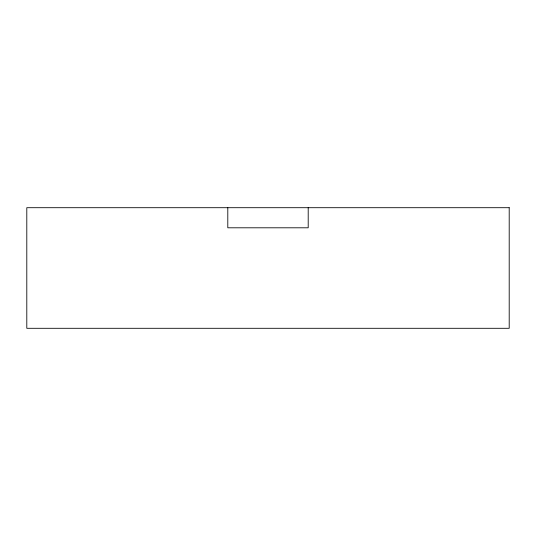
<?xml version="1.0" encoding="UTF-8"?>
<svg xmlns="http://www.w3.org/2000/svg" width="536" height="536" viewBox="0 0 536 536"><rect width="100%" height="100%" fill="white"/><g stroke="black" fill="none" stroke-linecap="round" stroke-linejoin="round"><path stroke-width="0.8" d="M308.2 207.7L308.2 227.8L227.8 227.8L227.8 207.7M509.2 207.7L26.8 207.7L26.8 328.3L509.2 328.3L509.2 207.7"/></g></svg>
